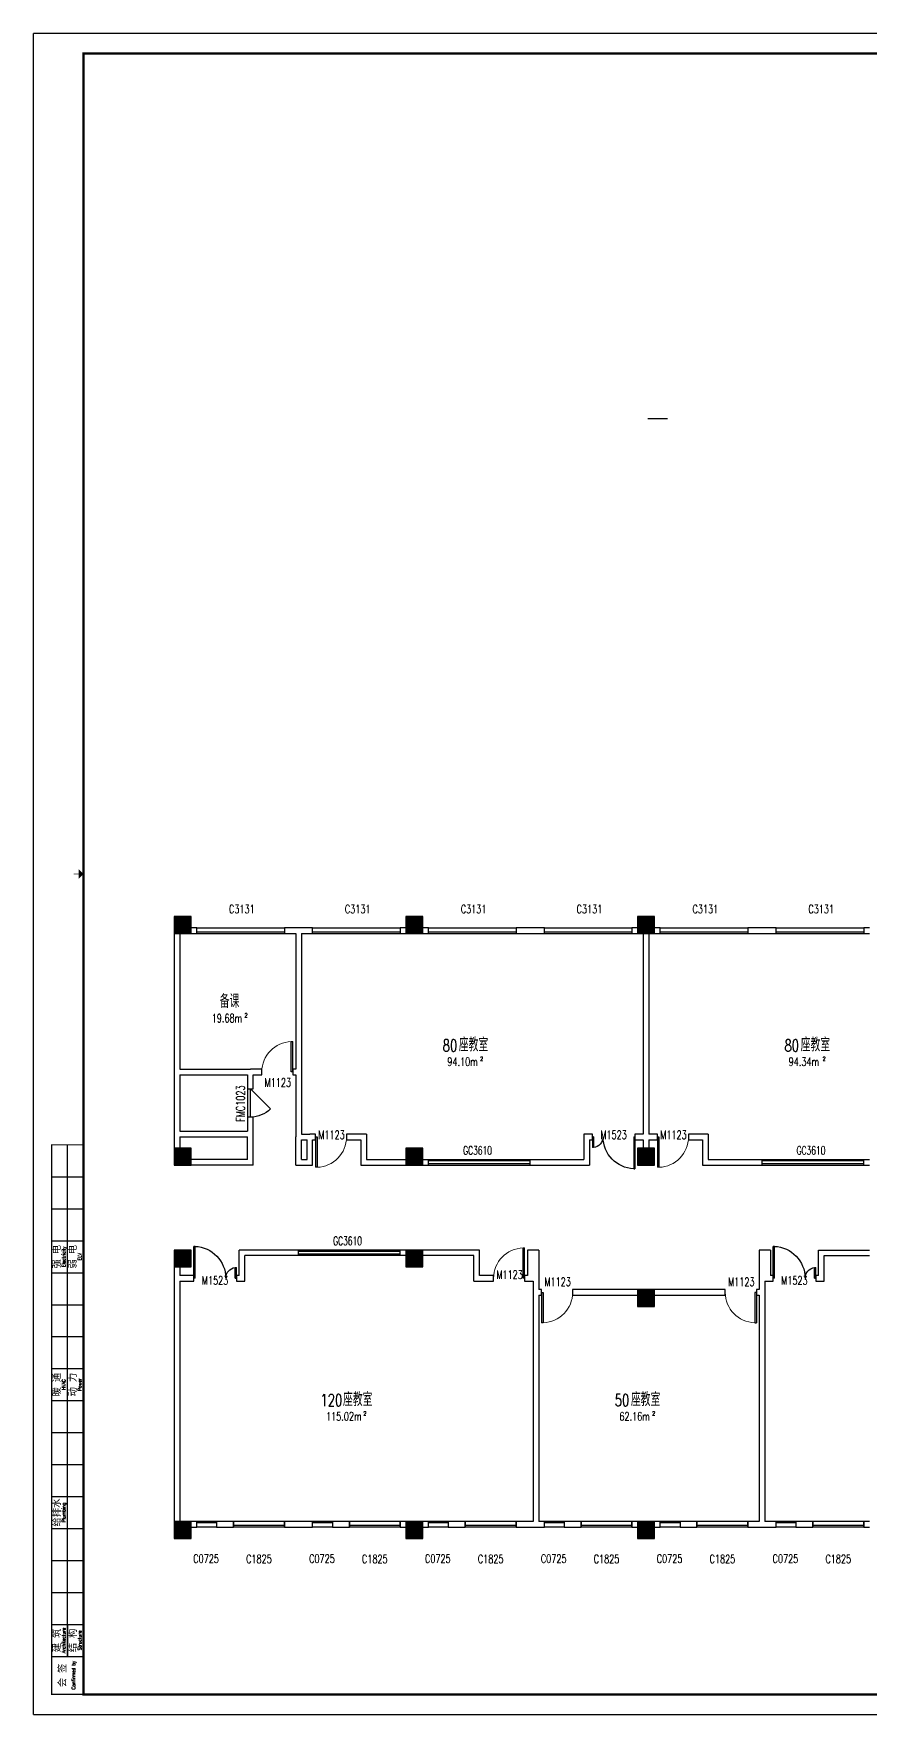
# Model space of a CAD drawing. Header units: millimetres. Extents: x 0 to 180559, y 0 to 202470.
# Drawn here: x 0 to 29574, y 143011 to 202470 of the extents above; entities that cross this region are included whole.
import ezdxf
from ezdxf.enums import TextEntityAlignment as Align

# ---------------------------------------------------------------- set-up
doc = ezdxf.new("R2010")
doc.units = ezdxf.units.MM
doc.linetypes.add('DASH', pattern=[0.35, 0.25, -0.1])
for name, color, linetype in [('0-PAVE', 156, 'Continuous'), ('COLUMN', 242, 'Continuous'), ('DOOR', 242, 'Continuous'), ('DOOR_FIRE', 4, 'Continuous'), ('DOOR_FIRE_TEXT', 7, 'Continuous'), ('FRAME', 7, 'Continuous'), ('PUB_HATCH', 8, 'Continuous'), ('SPACE', 7, 'Continuous'), ('WALL', 152, 'Continuous'), ('WINDOW', 122, 'Continuous'), ('WINDOW_TEXT', 7, 'Continuous')]:
    doc.layers.add(name, color=color, linetype=linetype)
doc.styles.add('_TCH_SPACE', font='SIMPLEX', dxfattribs={"height": 5, "bigfont": 'GBCBIG'})
doc.styles.add('_TCH_WINDOW', font='SIMPLEX', dxfattribs={"height": 3.5, "bigfont": 'GBCBIG'})
doc.styles.add('TKZ1_tjhts.shx', font='tjromant.shx', dxfattribs={"bigfont": 'tjhts.shx'})
doc.styles.add('TKZ2_tjkts.shx', font='tjromant.shx', dxfattribs={"bigfont": 'tjkts.shx'})
doc.styles.add('仿宋单线', font='tjromans.shx', dxfattribs={"width": 0.65, "bigfont": 'tjhztxt.shx'})

# ---------------------------------------------------------------- blocks, each defined once
blk = doc.blocks.new('TJAD_TK_A0_A')
at = {"layer": 'FRAME'}
for p, q in [((1188.88, 841.06), (-0.12, 841.06)), ((-0.12, 0.06), (-0.12, 841.06)), ((16.88, 29.06), (16.88, 285.06)), ((8.88, 269.06), (24.88, 269.06)), ((8.88, 253.06), (24.88, 253.06)), ((8.88, 237.06), (24.88, 237.06)), ((8.88, 221.06), (24.88, 221.06)), ((8.88, 205.06), (24.88, 205.06)), ((8.88, 189.06), (24.88, 189.06)), ((8.88, 173.06), (24.88, 173.06)), ((8.88, 157.06), (24.88, 157.06)), ((8.88, 141.06), (24.88, 141.06)), ((8.88, 125.06), (24.88, 125.06)), ((8.88, 109.06), (24.88, 109.06)), ((8.88, 93.06), (24.88, 93.06)), ((8.88, 77.06), (24.88, 77.06)), ((8.88, 61.06), (24.88, 61.06)), ((8.88, 45.06), (24.88, 45.06)), ((16.88, 45.06), (16.88, 29.06)), ((8.88, 29.06), (24.88, 29.06)), ((-0.12, 0.06), (1188.88, 0.06))]:
    blk.add_line(p, q, dxfattribs=at)
at = {"layer": 'FRAME', "const_width": 1.2}
blk.add_lwpolyline([(1178.88, 10.06), (1178.88, 831.06), (24.88, 831.06), (24.88, 10.06)], close=True, dxfattribs=at)
at = {"layer": 'FRAME'}
for points, const_width in [([(22.38, 420.56), (19.88, 420.56)], 0.3), ([(24.88, 10.06), (8.88, 10.06), (8.88, 285.06), (24.88, 285.06)], 0.6)]:
    blk.add_lwpolyline(points, dxfattribs=dict(at, const_width=const_width))
blk.add_solid([(22.38, 418.06), (22.38, 423.06), (24.88, 420.56)], dxfattribs=at)
at = {"style": 'TKZ1_tjhts.shx'}
for tag, p, height, flags in [('ClientChinese_001', (977.79, 443.57), 5, 8), ('ClientChinese_002', (1013.71, 434.65), 5, 8), ('DescriptionChineseA_001', (1089.55, 425.89), 3.6, 8), ('RevA', (1115.23, 424.56), 3, 8), ('ProjectNameChinese_001', (992.73, 296.22), 5, 8), ('SubProjectChinese_001', (1095.02, 282.68), 3, 8), ('SubProjectNo', (1158.66, 271.34), 3, 8), ('ApprovedBy', (1120.43, 250.26), 3.6, 8), ('ReviewedBy', (1120.43, 240.36), 3.6, 8), ('ApprovedBySignPos', (1139.55, 247.78), 3.6, 9), ('ReviewedBySignPos', (1139.55, 238.08), 3.6, 9), ('CheckedBy', (1120.43, 230.63), 3.6, 8), ('CheckedBySignPos', (1138.96, 228.13), 3.6, 9), ('PrincipalInCharge1', (1120.43, 219.88), 3.6, 8), ('PrincipalInCharge1SignPos', (1138.79, 217.18), 3.6, 9), ('PrincipalInCharge2', (1120.43, 210.44), 3.6, 8), ('PrincipalInCharge2SignPos', (1138.61, 207.69), 3.6, 9), ('DisciplineResponsible1', (1120.43, 200.15), 3.6, 8), ('DisciplineResponsible2', (1120.43, 190.13), 3.6, 8), ('DisciplineResponsible1SignPos', (1139.16, 197.4), 3.6, 9), ('DisciplineResponsible2SignPos', (1138.95, 187.58), 3.6, 9), ('DesignedBy1', (1120.43, 180.47), 3.6, 8), ('DesignedBy1SignPos', (1138.5, 177.67), 3.6, 9), ('DesignedBy2', (1120.43, 169.78), 3.6, 8), ('DesignedBy2SignPos', (1138.65, 167.23), 3.6, 9), ('DrawnBy', (1120.43, 160.19), 3.6, 8), ('DrawnBySignPos', (1138.65, 157.82), 3.6, 9), ('DisciplineChinese', (1119.24, 125.84), 3.6, 8), ('StageChinese', (1158.76, 125.37), 3.6, 8), ('DisciplineEnglish', (1119.42, 122.2), 2.2, 8), ('StageEnglish', (1158.94, 121.73), 2.2, 8), ('SheetNo', (1118.87, 114.03), 3, 8), ('Rev2', (1158.86, 113.56), 3, 8)]:
    blk.add_attdef(tag, p, '', height=height, dxfattribs=dict(at, flags=flags))
at = {"style": 'TKZ1_tjhts.shx', "width": 0.7, "flags": 8}
for tag, p, height in [('DateA', (1099.36, 424.56), 3), ('ProjectNo', (1119.31, 270.56), 3), ('ApprovedByDate', (1159.94, 250.39), 3.6), ('ReviewedByDate', (1159.94, 241), 3.6), ('CheckedByDate', (1159.94, 230.41), 3.6), ('PrincipalInCharge1Date', (1159.94, 220.36), 3.6), ('PrincipalInCharge2Date', (1159.94, 210.61), 3.6), ('DisciplineResponsible1Date', (1159.94, 200.05), 3.6), ('DisciplineResponsible2Date', (1159.94, 190.43), 3.6), ('DesignedBy1Date', (1159.94, 179.93), 3.6), ('DesignedBy2Date', (1159.94, 169.41), 3.6), ('DrawnByDate', (1159.94, 159.78), 3.6)]:
    blk.add_attdef(tag, p, '', height=height, dxfattribs=at)
at = {"style": 'TKZ1_tjhts.shx', "flags": 8}
for tag, height, p in [('DescriptionEnglishA', 2.2, (1150.82, 423.33)), ('ClientEnglish', 3, (1139.46, 390.63)), ('ProjectNameEnglish', 3, (1142.02, 290.26)), ('SubProjectEnglish', 2.2, (1148.76, 279.65)), ('SheetTitleEnglish', 3, (1142.79, 135.3))]:
    blk.add_attdef(tag, text='', height=height, dxfattribs=at).set_placement(p, align=Align.MIDDLE_CENTER)
at = {"style": 'TKZ1_tjhts.shx', "flags": 9}
for tag, p in [('Electricity3SignPos', (15.68, 269.92)), ('Electricity2SignPos', (15.71, 253.14)), ('ELV3SignPos', (23.47, 269.59)), ('Electricity1SignPos', (15.63, 237.78)), ('ELV2SignPos', (23.5, 252.81)), ('ELV1SignPos', (23.42, 237.46)), ('HVAC3SignPos', (14.96, 205.89)), ('Power3SignPos', (23.18, 205.92)), ('HVAC2SignPos', (15.13, 189.18)), ('Power2SignPos', (23.38, 189.51)), ('HVAC1SignPos', (15.89, 173.16)), ('Power1SignPos', (23.75, 173.22)), ('Plumbing3SignPos', (16.07, 141.15)), ('Structure7SignPos', (23.2, 141.11)), ('Structure6SignPos', (23, 125.87)), ('Plumbing2SignPos', (14.83, 125.62)), ('Plumbing1SignPos', (15.66, 109.11)), ('Structure5SignPos', (23, 110.08)), ('Structure4SignPos', (23, 93.78)), ('Architecture3SignPos', (16.07, 77.07)), ('Structure3SignPos', (22.74, 77.47)), ('Architecture2SignPos', (15.8, 61.24)), ('Structure2SignPos', (23.12, 62.01)), ('Architecture1SignPos', (16.88, 45.06)), ('Structure1SignPos', (23.11, 45.86))]:
    blk.add_attdef(tag, p, '', height=2.5, rotation=90, dxfattribs=at)
at = {"style": 'TKZ1_tjhts.shx', "flags": 8}
blk.add_attdef('SheetTitleChinese', text='', height=5, dxfattribs=at).set_placement((1140.42, 148.12), align=Align.TOP_CENTER)
at = {"layer": 'FRAME', "style": 'TKZ2_tjkts.shx'}
for s, p in [('强 电', (11.67, 229.06)), ('弱 电', (19.67, 229.06)), ('暖 通', (11.67, 165.06)), ('动 力', (19.67, 165.06)), ('给排水', (11.67, 101.06)), ('建 筑', (11.67, 37.06)), ('结 构', (19.67, 37.06)), ('会 签', (14.5, 19.56))]:
    blk.add_text(s, height=3.6, rotation=90, dxfattribs=at).set_placement(p, align=Align.MIDDLE_CENTER)
at = {"layer": 'FRAME', "style": 'TKZ2_tjkts.shx', "width": 0.8}
for s, p in [('Electricity', (14.9, 229.06)), ('ELV', (22.9, 229.06)), ('HVAC', (14.9, 165.06)), ('Power', (22.9, 165.06)), ('Plumbing', (14.9, 101.06)), ('Architecture', (14.9, 37.06)), ('Structure', (22.9, 37.06)), ('Confirmed by', (19.83, 19.67))]:
    blk.add_text(s, height=1.8, rotation=90, dxfattribs=at).set_placement(p, align=Align.MIDDLE_CENTER)
blk = doc.blocks.new('WD-HIGH')
at = {"layer": 'WINDOW'}
for p, q in [((1050564, 1525426), (1050564, 1525626)), ((1054164, 1525426), (1054164, 1525626))]:
    blk.add_line(p, q, dxfattribs=at)
at = {"layer": 'WINDOW', "linetype": 'DASH', "extrusion": (0, 0, -1)}
for p, q in [((1054164, 1525576), (1050564, 1525576)), ((1054164, 1525476), (1050564, 1525476))]:
    blk.add_line(p, q, dxfattribs=at)
at = {"layer": 'WINDOW_TEXT', "style": '仿宋单线', "width": 0.65}
blk.add_text('GC3610', height=300, dxfattribs=at).set_placement((1051788, 1525799))
blk = doc.blocks.new('$WINLIB2D$00000004')
at = {"color": 0}
for points in [[(-0.5, 0.5), (-0.5, -0.5)], [(-0.5, 0.5), (0.5, 0.5)], [(0.5, -0.5), (0.5, 0.5)], [(-0.5, 0.241), (0.5, 0.241)], [(-0.5, -0.5), (0.5, -0.5)]]:
    blk.add_lwpolyline(points, dxfattribs=at)
blk = doc.blocks.new('_FZH')
blk.add_lwpolyline([(-0.5, -0.5), (0.5, -0.5), (0.5, 0.5), (-0.5, 0.5)], close=True)
at = {"layer": 'PUB_HATCH'}
blk.add_solid([(-0.5, -0.5), (0.5, -0.5), (-0.5, 0.5), (0.5, 0.5)], dxfattribs=at)
blk = doc.blocks.new('$DorLib2D$00000001')
for p, q in [((0.45, 0.975), (0.5, 0.975)), ((0.45, 0), (0.45, 0.975)), ((0.5, 0), (0.5, 0.975)), ((0.5, 0), (0.45, 0))]:
    blk.add_line(p, q)
at = {"lineweight": 13}
blk.add_arc((0.475, 0), 0.975, 91.4693, 180, dxfattribs=at)
blk = doc.blocks.new('$DorLib2D$00000225')
at = {"color": 0}
for p, q in [((0.475, -0.001), (0.475, 0.752)), ((0.475, 0.752), (0.5, 0.752)), ((0.5, -0.001), (0.5, 0.752)), ((-0.5, 0), (-0.5, 0.252)), ((-0.475, 0.252), (-0.5, 0.252)), ((-0.475, 0), (-0.475, 0.252)), ((-0.475, 0), (-0.5, 0)), ((0.475, -0.001), (0.5, -0.001))]:
    blk.add_line(p, q, dxfattribs=at)
for centre, radius, start, end in [((0.505, -0.002), 0.755, 92.2493, 179.7238), ((-0.501, 0.003), 0.251, 359.7899, 84.0974)]:
    blk.add_arc(centre, radius, start, end, dxfattribs=at)
blk = doc.blocks.new('$DorLib2D$00000114')
at = {"color": 0}
blk.add_line((0.5, 0), (-0.207, 0.707), dxfattribs=at)
blk.add_arc((0.5, 0), 1, 135, 180, dxfattribs=at)

msp = doc.modelspace()

# ---------------------------------------------------------------- linework, layer by layer
at = {"layer": '0-PAVE', "ltscale": 20}
msp.add_line((21730, 188851), (22430, 188851), dxfattribs=at)
at = {"layer": 'DOOR_FIRE'}
msp.add_line((7674, 164139), (7674, 165139), dxfattribs=at)
at = {"layer": 'WALL'}
for p, q in [((5774, 170839), (5574, 170839)), ((5774, 170639), (5774, 170839)), ((9374, 170839), (8874, 170839)), ((8874, 170839), (8874, 170639)), ((9874, 170839), (9374, 170839)), ((9874, 170639), (9874, 170839)), ((13174, 170839), (12974, 170839)), ((12974, 170839), (12974, 170639)), ((13974, 170839), (13774, 170839)), ((13974, 170639), (13974, 170839)), ((18074, 170839), (17074, 170839)), ((17074, 170839), (17074, 170639)), ((18074, 170639), (18074, 170839)), ((21374, 170839), (21174, 170839)), ((21174, 170839), (21174, 170639)), ((22174, 170839), (21974, 170839)), ((22174, 170639), (22174, 170839)), ((26274, 170839), (25274, 170839)), ((25274, 170839), (25274, 170639)), ((26274, 170639), (26274, 170839)), ((29574, 170839), (29374, 170839)), ((29374, 170839), (29374, 170639)), ((4974, 170639), (4974, 165739)), ((5174, 170639), (5174, 165839)), ((5574, 170639), (5774, 170639)), ((8874, 170639), (9274, 170639)), ((9274, 170639), (9274, 165839)), ((9474, 170639), (9874, 170639)), ((9474, 170639), (9474, 165739)), ((12974, 170639), (13174, 170639)), ((13774, 170639), (13974, 170639)), ((17074, 170639), (18074, 170639)), ((21174, 170639), (21374, 170639)), ((21574, 170639), (21574, 163539)), ((21774, 170639), (21774, 163539)), ((21974, 170639), (22174, 170639)), ((25274, 170639), (26274, 170639)), ((29374, 170639), (29574, 170639)), ((4974, 165739), (4974, 163539)), ((5174, 165839), (7674, 165839)), ((5174, 165639), (7574, 165639)), ((5174, 165639), (5174, 163639)), ((7574, 165639), (7574, 165139)), ((8074, 165839), (7674, 165839)), ((7774, 165639), (8074, 165639)), ((7774, 165139), (7774, 165639)), ((8074, 165639), (8074, 165839)), ((9274, 165839), (9174, 165839)), ((9174, 165839), (9174, 165639)), ((9174, 165639), (9274, 165639)), ((9274, 165639), (9274, 163439)), ((9474, 165739), (9474, 163539)), ((7574, 165139), (7774, 165139)), ((7774, 164139), (7574, 164139)), ((7574, 164139), (7574, 163639)), ((7774, 163539), (7774, 164139)), ((4974, 163539), (4974, 163039)), ((5174, 163639), (7574, 163639)), ((7774, 162439), (7774, 163539)), ((9474, 163539), (9774, 163539)), ((9974, 163539), (9774, 163539)), ((9974, 163339), (9974, 163539)), ((11774, 163539), (11074, 163539)), ((11074, 163539), (11074, 163339)), ((11774, 163539), (11774, 162639)), ((19774, 163539), (19474, 163539)), ((19474, 163539), (19474, 162639)), ((19774, 163339), (19774, 163539)), ((21574, 163539), (21274, 163539)), ((21274, 163539), (21274, 163339)), ((22074, 163539), (21774, 163539)), ((22074, 163339), (22074, 163539)), ((23874, 163539), (23174, 163539)), ((23174, 163539), (23174, 163339)), ((23874, 163539), (23874, 162639)), ((5174, 163439), (7574, 163439)), ((5174, 163439), (5174, 163039)), ((7574, 162639), (7574, 163439)), ((9274, 162439), (9274, 163439)), ((9474, 163339), (9674, 163339)), ((9474, 162639), (9474, 163339)), ((9674, 162639), (9674, 163339)), ((9874, 162439), (9874, 163339)), ((9874, 163339), (9974, 163339)), ((11074, 163339), (11574, 163339)), ((11574, 163339), (11574, 162439)), ((19674, 163339), (19774, 163339)), ((19674, 163339), (19674, 162439)), ((21274, 163339), (21574, 163339)), ((21574, 163339), (21574, 163039)), ((21774, 163339), (22074, 163339)), ((21774, 163339), (21774, 163039)), ((23174, 163339), (23674, 163339)), ((23674, 163339), (23674, 162439)), ((7574, 162639), (5574, 162639)), ((7774, 162439), (5574, 162439)), ((9274, 162439), (9874, 162439)), ((9474, 162639), (9674, 162639)), ((11574, 162439), (13174, 162439)), ((11774, 162639), (13174, 162639)), ((13774, 162639), (19474, 162639)), ((13774, 162439), (19674, 162439)), ((23674, 162439), (29574, 162439)), ((23874, 162639), (29574, 162639)), ((7274, 158539), (7274, 159439)), ((13174, 159439), (7274, 159439)), ((15774, 159439), (13774, 159439)), ((15774, 158539), (15774, 159439)), ((17474, 159439), (17474, 158539)), ((17874, 159439), (17474, 159439)), ((17874, 159439), (17874, 158439)), ((25674, 159439), (25674, 158439)), ((26074, 159439), (25674, 159439)), ((26074, 159439), (26074, 158539)), ((27774, 158539), (27774, 159439)), ((27774, 159439), (29574, 159439)), ((4974, 158839), (4974, 158439)), ((5174, 158839), (5174, 158539)), ((5274, 159139), (5274, 159139)), ((5274, 159039), (5274, 159039)), ((5274, 158939), (5274, 158939)), ((7474, 158339), (7474, 159239)), ((13174, 159239), (7474, 159239)), ((15574, 159239), (13774, 159239)), ((15574, 158339), (15574, 159239)), ((27974, 158339), (27974, 159239)), ((27974, 159239), (29574, 159239)), ((4974, 158439), (4974, 149839)), ((5674, 158539), (5174, 158539)), ((5174, 158339), (5674, 158339)), ((5174, 158339), (5174, 149839)), ((5674, 158339), (5674, 158539)), ((7274, 158539), (7174, 158539)), ((7174, 158539), (7174, 158339)), ((7174, 158339), (7474, 158339)), ((15574, 158339), (16274, 158339)), ((16274, 158539), (15774, 158539)), ((16274, 158339), (16274, 158539)), ((17474, 158539), (17374, 158539)), ((17374, 158539), (17374, 158339)), ((17374, 158339), (17674, 158339)), ((17674, 158339), (17674, 157739)), ((17874, 158439), (17874, 158039)), ((25674, 158439), (25674, 158039)), ((25874, 158339), (26174, 158339)), ((25874, 158339), (25874, 157739)), ((26174, 158539), (26074, 158539)), ((26174, 158339), (26174, 158539)), ((27774, 158539), (27674, 158539)), ((27674, 158539), (27674, 158339)), ((27674, 158339), (27974, 158339)), ((17674, 157739), (17674, 149839)), ((17974, 158039), (17874, 158039)), ((17874, 157839), (17974, 157839)), ((17874, 157839), (17874, 149839)), ((17974, 157839), (17974, 158039)), ((21374, 158039), (19074, 158039)), ((19074, 158039), (19074, 157839)), ((19074, 157839), (21374, 157839)), ((24474, 158039), (21974, 158039)), ((21974, 157839), (24474, 157839)), ((24474, 157839), (24474, 158039)), ((25674, 158039), (25574, 158039)), ((25574, 158039), (25574, 157839)), ((25574, 157839), (25674, 157839)), ((25674, 157839), (25674, 149839)), ((25874, 157739), (25874, 149839)), ((5774, 149839), (5574, 149839)), ((5774, 149639), (5774, 149839)), ((7074, 149839), (6474, 149839)), ((6474, 149839), (6474, 149639)), ((7074, 149639), (7074, 149839)), ((9874, 149839), (8874, 149839)), ((8874, 149839), (8874, 149639)), ((9874, 149639), (9874, 149839)), ((11174, 149839), (10574, 149839)), ((10574, 149839), (10574, 149639)), ((11174, 149639), (11174, 149839)), ((13174, 149839), (12974, 149839)), ((12974, 149839), (12974, 149639)), ((13974, 149839), (13774, 149839)), ((13974, 149639), (13974, 149839)), ((15274, 149839), (14674, 149839)), ((14674, 149839), (14674, 149639)), ((15274, 149639), (15274, 149839)), ((17674, 149839), (17074, 149839)), ((17074, 149839), (17074, 149639)), ((18074, 149839), (17874, 149839)), ((18074, 149639), (18074, 149839)), ((19374, 149839), (18774, 149839)), ((18774, 149839), (18774, 149639)), ((19374, 149639), (19374, 149839)), ((21374, 149839), (21174, 149839)), ((21174, 149839), (21174, 149639)), ((22174, 149839), (21974, 149839)), ((22174, 149639), (22174, 149839)), ((23474, 149839), (22874, 149839)), ((22874, 149839), (22874, 149639)), ((23474, 149639), (23474, 149839)), ((25674, 149839), (25274, 149839)), ((25274, 149839), (25274, 149639)), ((26274, 149839), (25874, 149839)), ((26274, 149639), (26274, 149839)), ((27574, 149839), (26974, 149839)), ((26974, 149839), (26974, 149639)), ((27574, 149639), (27574, 149839)), ((29574, 149839), (29374, 149839)), ((29374, 149839), (29374, 149639)), ((5574, 149639), (5774, 149639)), ((6474, 149639), (7074, 149639)), ((8874, 149639), (9874, 149639)), ((10574, 149639), (11174, 149639)), ((12974, 149639), (13174, 149639)), ((13774, 149639), (13974, 149639)), ((14674, 149639), (15274, 149639)), ((17074, 149639), (17574, 149639)), ((17574, 149639), (18074, 149639)), ((18774, 149639), (19374, 149639)), ((21174, 149639), (21374, 149639)), ((21974, 149639), (22174, 149639)), ((22874, 149639), (23474, 149639)), ((25274, 149639), (25774, 149639)), ((25774, 149639), (26274, 149639)), ((26974, 149639), (27574, 149639)), ((29374, 149639), (29574, 149639))]:
    msp.add_line(p, q, dxfattribs=at)
at = {"layer": 'WINDOW', "ltscale": 20}
msp.add_lwpolyline([(7574, 165139), (7574, 164139)], dxfattribs=at)

# ---------------------------------------------------------------- block references
at = {"layer": 'COLUMN', "xscale": 600}
for p, yscale, zscale in [((5274, 170939), 600, 600), ((13474, 170939), 600, 600), ((21674, 170939), 600, 600), ((5274, 162739), 600, 600), ((13474, 162739), 600, 600), ((21674, 162739), 600, 600), ((5274, 159139), 600, 600), ((13474, 159139), 600, 600), ((21674, 157739), 599.999999725027, 599.999999725027), ((5274, 149539), 600, 600), ((13474, 149539), 600, 600), ((21674, 149539), 600, 600)]:
    msp.add_blockref('_FZH', p, dxfattribs=dict(at, yscale=yscale, zscale=zscale))
at = {"layer": 'DOOR'}
ref = msp.add_blockref('$DorLib2D$00000001', (8624, 165739), dxfattribs=dict(at, xscale=1100, yscale=1100, zscale=1100))
ref.add_attrib('A', 'M1123', (8174, 165215), dxfattribs={"layer": 'WINDOW_TEXT', "ltscale": 20, "height": 297.5, "style": '_TCH_WINDOW', "width": 0.705882})
ref = msp.add_blockref('$DorLib2D$00000001', (10524, 163439), dxfattribs=dict(at, xscale=-1100, yscale=-1100, zscale=-1100))
ref.add_attrib('A', 'M1123', (10074, 163365), dxfattribs={"layer": 'WINDOW_TEXT', "ltscale": 20, "height": 297.5, "style": '_TCH_WINDOW', "width": 0.705882})
ref = msp.add_blockref('$DorLib2D$00000225', (20524, 163439), dxfattribs=dict(at, xscale=-1500, yscale=1500, zscale=-1500, rotation=180))
ref.add_attrib('A', 'M1523', (20054, 163365), dxfattribs={"layer": 'WINDOW_TEXT', "ltscale": 20, "height": 297.5, "style": '_TCH_WINDOW', "width": 0.705882})
ref = msp.add_blockref('$DorLib2D$00000001', (22624, 163439), dxfattribs=dict(at, xscale=-1100, yscale=-1100, zscale=-1100))
ref.add_attrib('A', 'M1123', (22174, 163365), dxfattribs={"layer": 'WINDOW_TEXT', "ltscale": 20, "height": 297.5, "style": '_TCH_WINDOW', "width": 0.705882})
ref = msp.add_blockref('$DorLib2D$00000225', (6424, 158439), dxfattribs=dict(at, xscale=-1500, yscale=1500, zscale=-1500))
ref.add_attrib('A', 'M1523', (5954, 158215), dxfattribs={"layer": 'WINDOW_TEXT', "ltscale": 20, "height": 297.5, "style": '_TCH_WINDOW', "width": 0.705882})
ref = msp.add_blockref('$DorLib2D$00000001', (16824, 158439), dxfattribs=dict(at, xscale=-1100, yscale=-1100, zscale=-1100, rotation=180.0000000037844))
ref.add_attrib('A', 'M1123', (16374, 158415), dxfattribs={"layer": 'WINDOW_TEXT', "ltscale": 20, "height": 297.5, "rotation": 0, "style": '_TCH_WINDOW', "width": 0.705882})
ref = msp.add_blockref('$DorLib2D$00000225', (26924, 158439), dxfattribs=dict(at, xscale=-1500, yscale=1500, zscale=-1500))
ref.add_attrib('A', 'M1523', (26454, 158215), dxfattribs={"layer": 'WINDOW_TEXT', "ltscale": 20, "height": 297.5, "style": '_TCH_WINDOW', "width": 0.705882})
ref = msp.add_blockref('$DorLib2D$00000001', (18524, 157939), dxfattribs=dict(at, xscale=1100, yscale=1100, zscale=1100, rotation=180))
ref.add_attrib('A', 'M1123', (18074, 158165), dxfattribs={"layer": 'WINDOW_TEXT', "ltscale": 20, "height": 297.5, "style": '_TCH_WINDOW', "width": 0.705882})
ref = msp.add_blockref('$DorLib2D$00000001', (25024, 157939), dxfattribs=dict(at, xscale=-1100, yscale=1100, zscale=-1100, rotation=180))
ref.add_attrib('A', 'M1123', (24574, 158165), dxfattribs={"layer": 'WINDOW_TEXT', "ltscale": 20, "height": 297.5, "style": '_TCH_WINDOW', "width": 0.705882})
at = {"layer": 'DOOR_FIRE'}
ref = msp.add_blockref('$DorLib2D$00000114', (7674, 164639), dxfattribs=dict(at, xscale=1000, yscale=-1000, zscale=200, rotation=90))
ref.add_attrib('A', 'FMC1023', (7470, 163974), dxfattribs={"layer": 'DOOR_FIRE_TEXT', "ltscale": 20, "height": 297.5, "rotation": 90, "style": '_TCH_WINDOW', "width": 0.705882})
at = {"layer": 'FRAME', "xscale": 70.7, "yscale": 70.7, "zscale": 70.7}
msp.add_blockref('TJAD_TK_A0_A', (9, 143007), dxfattribs=at)
at = {"layer": 'WINDOW'}
ref = msp.add_blockref('$WINLIB2D$00000004', (7324, 170739), dxfattribs=dict(at, xscale=-3100, yscale=200, zscale=-3100, rotation=180))
ref.add_attrib('A', 'C3131', (6914, 171350), dxfattribs={"layer": 'WINDOW_TEXT', "ltscale": 20, "height": 297.5, "style": '_TCH_WINDOW', "width": 0.705882})
ref = msp.add_blockref('$WINLIB2D$00000004', (11424, 170739), dxfattribs=dict(at, xscale=-3100, yscale=200, zscale=-3100, rotation=180))
ref.add_attrib('A', 'C3131', (11014, 171350), dxfattribs={"layer": 'WINDOW_TEXT', "ltscale": 20, "height": 297.5, "style": '_TCH_WINDOW', "width": 0.705882})
ref = msp.add_blockref('$WINLIB2D$00000004', (15524, 170739), dxfattribs=dict(at, xscale=-3100, yscale=200, zscale=-3100, rotation=180.000000000013))
ref.add_attrib('A', 'C3131', (15114, 171350), dxfattribs={"layer": 'WINDOW_TEXT', "ltscale": 20, "height": 297.5, "style": '_TCH_WINDOW', "width": 0.705882})
ref = msp.add_blockref('$WINLIB2D$00000004', (19624, 170739), dxfattribs=dict(at, xscale=-3100, yscale=200, zscale=-3100, rotation=180.000000000013))
ref.add_attrib('A', 'C3131', (19214, 171350), dxfattribs={"layer": 'WINDOW_TEXT', "ltscale": 20, "height": 297.5, "style": '_TCH_WINDOW', "width": 0.705882})
ref = msp.add_blockref('$WINLIB2D$00000004', (23724, 170739), dxfattribs=dict(at, xscale=-3100, yscale=200, zscale=-3100, rotation=180.0000000000114))
ref.add_attrib('A', 'C3131', (23314, 171350), dxfattribs={"layer": 'WINDOW_TEXT', "ltscale": 20, "height": 297.5, "style": '_TCH_WINDOW', "width": 0.705882})
ref = msp.add_blockref('$WINLIB2D$00000004', (27824, 170739), dxfattribs=dict(at, xscale=-3100, yscale=200, zscale=-3100, rotation=180.0000000000114))
ref.add_attrib('A', 'C3131', (27414, 171350), dxfattribs={"layer": 'WINDOW_TEXT', "ltscale": 20, "height": 297.5, "style": '_TCH_WINDOW', "width": 0.705882})
for p in [(-1036589, -1362987), (-1024789, -1362987), (-1041189, -1366187)]:
    msp.add_blockref('WD-HIGH', p, dxfattribs=at)
ref = msp.add_blockref('$WINLIB2D$00000004', (6124, 149739), dxfattribs=dict(at, xscale=-700, yscale=200, zscale=-700))
ref.add_attrib('A', 'C0725', (5649, 148371), dxfattribs={"layer": 'WINDOW_TEXT', "ltscale": 20, "height": 297.5, "style": '_TCH_WINDOW', "width": 0.705882})
ref = msp.add_blockref('$WINLIB2D$00000004', (7974, 149739), dxfattribs=dict(at, xscale=-1800, yscale=-200, zscale=-1800))
ref.add_attrib('A', 'C1825', (7519, 148360), dxfattribs={"layer": 'WINDOW_TEXT', "ltscale": 20, "height": 297.5, "style": '_TCH_WINDOW', "width": 0.705882})
ref = msp.add_blockref('$WINLIB2D$00000004', (10224, 149739), dxfattribs=dict(at, xscale=-700, yscale=200, zscale=-700))
ref.add_attrib('A', 'C0725', (9749, 148371), dxfattribs={"layer": 'WINDOW_TEXT', "ltscale": 20, "height": 297.5, "style": '_TCH_WINDOW', "width": 0.705882})
ref = msp.add_blockref('$WINLIB2D$00000004', (12074, 149739), dxfattribs=dict(at, xscale=-1800, yscale=-200, zscale=-1800))
ref.add_attrib('A', 'C1825', (11619, 148360), dxfattribs={"layer": 'WINDOW_TEXT', "ltscale": 20, "height": 297.5, "style": '_TCH_WINDOW', "width": 0.705882})
ref = msp.add_blockref('$WINLIB2D$00000004', (14324, 149739), dxfattribs=dict(at, xscale=-700, yscale=200, zscale=-700))
ref.add_attrib('A', 'C0725', (13849, 148371), dxfattribs={"layer": 'WINDOW_TEXT', "ltscale": 20, "height": 297.5, "style": '_TCH_WINDOW', "width": 0.705882})
ref = msp.add_blockref('$WINLIB2D$00000004', (16174, 149739), dxfattribs=dict(at, xscale=-1800, yscale=-200, zscale=-1800))
ref.add_attrib('A', 'C1825', (15719, 148360), dxfattribs={"layer": 'WINDOW_TEXT', "ltscale": 20, "height": 297.5, "style": '_TCH_WINDOW', "width": 0.705882})
ref = msp.add_blockref('$WINLIB2D$00000004', (18424, 149739), dxfattribs=dict(at, xscale=-700, yscale=200, zscale=-700))
ref.add_attrib('A', 'C0725', (17949, 148371), dxfattribs={"layer": 'WINDOW_TEXT', "ltscale": 20, "height": 297.5, "style": '_TCH_WINDOW', "width": 0.705882})
ref = msp.add_blockref('$WINLIB2D$00000004', (20274, 149739), dxfattribs=dict(at, xscale=-1800, yscale=-200, zscale=-1800))
ref.add_attrib('A', 'C1825', (19819, 148360), dxfattribs={"layer": 'WINDOW_TEXT', "ltscale": 20, "height": 297.5, "style": '_TCH_WINDOW', "width": 0.705882})
ref = msp.add_blockref('$WINLIB2D$00000004', (22524, 149739), dxfattribs=dict(at, xscale=-700, yscale=200, zscale=-700))
ref.add_attrib('A', 'C0725', (22049, 148371), dxfattribs={"layer": 'WINDOW_TEXT', "ltscale": 20, "height": 297.5, "style": '_TCH_WINDOW', "width": 0.705882})
ref = msp.add_blockref('$WINLIB2D$00000004', (24374, 149739), dxfattribs=dict(at, xscale=-1800, yscale=-200, zscale=-1800))
ref.add_attrib('A', 'C1825', (23919, 148360), dxfattribs={"layer": 'WINDOW_TEXT', "ltscale": 20, "height": 297.5, "style": '_TCH_WINDOW', "width": 0.705882})
ref = msp.add_blockref('$WINLIB2D$00000004', (26624, 149739), dxfattribs=dict(at, xscale=-700, yscale=200, zscale=-700))
ref.add_attrib('A', 'C0725', (26149, 148371), dxfattribs={"layer": 'WINDOW_TEXT', "ltscale": 20, "height": 297.5, "style": '_TCH_WINDOW', "width": 0.705882})
ref = msp.add_blockref('$WINLIB2D$00000004', (28474, 149739), dxfattribs=dict(at, xscale=-1800, yscale=-200, zscale=-1800))
ref.add_attrib('A', 'C1825', (28019, 148360), dxfattribs={"layer": 'WINDOW_TEXT', "ltscale": 20, "height": 297.5, "style": '_TCH_WINDOW', "width": 0.705882})

# ---------------------------------------------------------------- texts
at = {"layer": 'SPACE', "style": '_TCH_SPACE'}
for s, p in [('备课', (6586, 168004)), ('座教室', (15045, 166463)), ('座教室', (27143, 166463)), ('座教室', (10948, 153916)), ('座教室', (21134, 153916))]:
    msp.add_text(s, height=482.3, dxfattribs=at).set_placement(p)
at = {"layer": 'SPACE', "style": '_TCH_SPACE', "width": 0.705882}
for s, height, p in [('19.68m', 297.5, (6303, 167492)), ('2', 149, (7463, 167667)), ('80', 425, (14474, 166463)), ('80', 425, (26571, 166463)), ('94.10m', 297.5, (14639, 165951)), ('2', 149, (15799, 166126)), ('94.34m', 297.5, (26717, 165951)), ('2', 149, (27917, 166126)), ('120', 425, (10148, 153916)), ('50', 425, (20562, 153916)), ('115.02m', 297.5, (10348, 153404)), ('2', 149, (11668, 153579)), ('62.16m', 297.5, (20728, 153404)), ('2', 149, (21888, 153579))]:
    msp.add_text(s, height=height, dxfattribs=at).set_placement(p)

doc.saveas('drawing.dxf')
